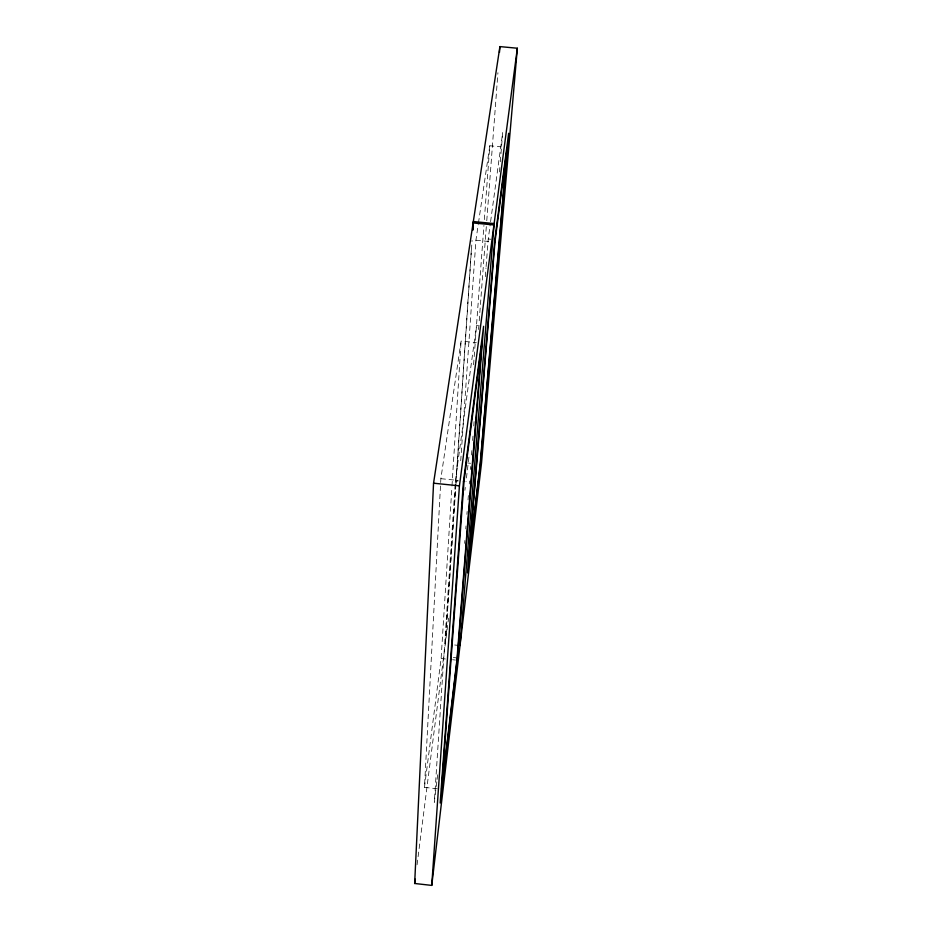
<?xml version="1.0" encoding="UTF-8"?>
<svg xmlns="http://www.w3.org/2000/svg" width="932" height="932" viewBox="0 0 932 932"><rect width="100%" height="100%" fill="white"/><g stroke="black" fill="none" stroke-linecap="round" stroke-linejoin="round"><path stroke-width="0.7" stroke-dasharray="4.66 3.5" d="M437.306 788.775L424.456 787.365L440.871 478.675L461.095 341.077L476.345 342.603M424.456 787.365L441.116 658.505L451.88 487.471M451.973 486.026L461.095 341.077M479.328 325.885L476.473 325.594L455.375 480.854L434.3 802.359L436.933 780.83M445.275 643.989L455.83 484.279M455.923 482.823L471.476 247.621M445.449 642.614L455.736 487.25M455.83 485.793L472.07 240.409M460.723 460.769L475.926 240.223L478.233 224.484M473.584 364.715L483.929 225.404M484.36 219.614L489.801 145.776L501.404 146.883M468.924 457.158L466.012 481.681M478.559 329.497L478.78 326.596M479.211 320.794L486.329 226.488M486.772 220.686L497.933 72.719M464.66 543.356L464.882 540.467M465.779 528.863L466 525.963M466.897 514.371L467.13 511.47M468.027 499.878L468.365 495.533M469.262 483.941L469.483 481.04M470.38 469.437L470.613 466.548M471.51 454.944L471.848 450.599M472.629 440.452L472.967 436.106M473.747 425.959L474.085 421.613M485.316 276.676L485.991 267.973M486.108 266.529L488.24 238.988L490.383 223.191M499.482 171.896L499.843 167.55M500.309 161.749L502.674 132.717L490.582 221.758M437.108 779.397L437.982 772.22M417.058 864.768L448.572 618.172M464.905 490.314L465.278 487.436M478.454 223.051L489.801 145.776M488.24 238.988L490.884 239.244M475.926 240.223L489.521 241.551M467.794 462.994L470.543 463.286M440.871 478.675L458.253 480.458M455.375 480.854L458.066 481.133M454.653 644.991L457.332 645.282M453.36 657.549L456.039 657.841M441.116 658.505L445.426 658.971M452.603 659.74L455.468 660.042"/><path stroke-width="1.4" d="M414.658 883.489L433.555 483.195L499.913 46.6L517.342 48.231L481.541 462.843L431.749 885.4L414.658 883.489L415.218 879.156M431.749 885.4L459.429 485.863L517.342 48.231M499.47 52.402L499.913 46.6M460.012 645.561L494.135 223.564L473.328 221.536L472.745 230.239L473.107 222.934L493.948 224.962M433.555 483.195L459.429 485.863M463.449 481.681L440.172 803.011L457.379 657.98L483.603 326.305L463.449 481.681M464.043 481.063L441.582 789.253L456.901 660.194L481.879 343.162L464.043 481.063M494.845 239.629L467.468 572.877L480.376 464.054L508.639 133.288L494.845 239.629M494.95 242.075L468.691 560.971L480.166 464.276L507.194 147.442L494.95 242.075"/></g></svg>
